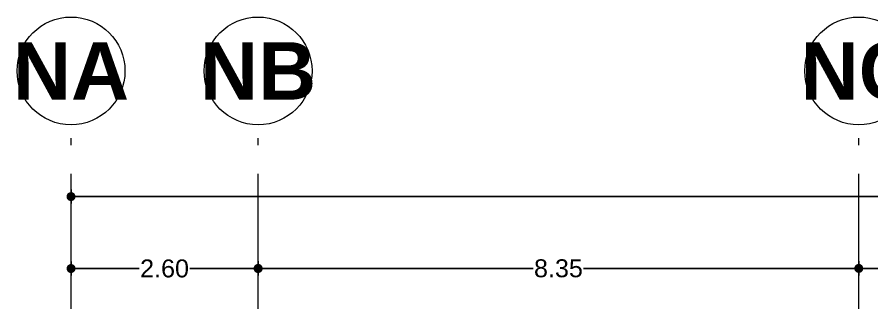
# Model space of a CAD drawing. Header units: metres. Extents: x -22 to 564, y 0 to 143.
# Drawn here: x 195.13 to 207.02, y 56.07 to 60.05 of the extents above; entities that cross this region are included whole.
import ezdxf
from ezdxf.enums import TextEntityAlignment as Align

# ---------------------------------------------------------------- set-up
doc = ezdxf.new("R2010")
doc.units = ezdxf.units.M
doc.linetypes.add('EJES630', pattern=[6.3, 5.5, -0.4, 0, -0.4])
for name, color, linetype in [('COTAS EJES', 8, 'Continuous'), ('EJES BOLAS', 11, 'Continuous'), ('EJES TEXTOS', 3, 'Continuous')]:
    doc.layers.add(name, color=color, linetype=linetype)
doc.layers.add('EJES', color=11, linetype='EJES630', lineweight=0)
doc.styles.add('COTAS', font='arial.ttf')
doc.styles.add('EJES', font='arialbd.ttf', dxfattribs={"height": 0.8})
doc.dimstyles.new('100 EJES', dxfattribs={"dimtxt": 0.25, "dimasz": 0.125, "dimexe": 0.1, "dimexo": 0.1, "dimgap": 0.025, "dimtad": 0, "dimtih": 1, "dimtoh": 1, "dimzin": 1, "dimdsep": 46, "dimtxsty": 'COTAS', "dimblk": 'DOT', "dimcen": 0.1, "dimclrd": 256, "dimclre": 256, "dimclrt": 7, "dimadec": 0, "dimazin": 1, "dimtfac": 1, "dimtofl": 0, "dimtmove": 2, "dimatfit": 3, "dimfxl": 1, "dimtolj": 1, "dimtzin": 1, "dimlwd": 25, "dimlwe": -1, "dimarcsym": 0})

# ---------------------------------------------------------------- blocks, each defined once
blk = doc.blocks.new('EJE')
at = {"linetype": 'Continuous', "lineweight": 5}
blk.add_circle((0, 0), 0.75, dxfattribs=at)
at = {"layer": 'EJES TEXTOS', "style": 'EJES'}
blk.add_attdef('EJE', text='', height=0.8, dxfattribs=at).set_placement((0, 0), align=Align.MIDDLE_CENTER)
blk = doc.blocks.new('_DOT')
at = {"color": 0, "linetype": 'ByBlock', "lineweight": -2}
blk.add_line((-0.5, 0), (-1, 0), dxfattribs=at)
at = {"color": 0, "linetype": 'ByBlock', "lineweight": -2, "const_width": 0.5}
blk.add_lwpolyline([(-0.25, 0, 1), (0.25, 0, 1)], format="xyb", close=True, dxfattribs=at)
blk = doc.blocks.new('*D67')
at = {"layer": 'COTAS EJES', "transparency": 16777216}
for p, q in [((206.834, 56.451), (206.834, 56.648)), ((215.184, 56.451), (215.184, 56.648))]:
    blk.add_line(p, q, dxfattribs=at)
at = {"layer": 'COTAS EJES', "lineweight": 25, "transparency": 16777216}
for p, q in [((206.959, 56.548), (210.658, 56.548)), ((215.059, 56.548), (211.359, 56.548))]:
    blk.add_line(p, q, dxfattribs=at)
at = {"layer": 'COTAS EJES', "lineweight": 25, "transparency": 16777216, "xscale": 0.125, "yscale": 0.125, "zscale": 0.125, "rotation": 180}
blk.add_blockref('_DOT', (206.834, 56.548), dxfattribs=at)
at = {"layer": 'COTAS EJES', "lineweight": 25, "transparency": 16777216, "xscale": 0.125, "yscale": 0.125, "zscale": 0.125}
blk.add_blockref('_DOT', (215.184, 56.548), dxfattribs=at)
at = {"layer": 'COTAS EJES', "color": 7, "transparency": 16777216, "insert": (211.009, 56.548), "char_height": 0.25, "attachment_point": 5, "style": 'COTAS'}
blk.add_mtext('\\A1;8.35', dxfattribs=at)
blk = doc.blocks.new('*D71')
at = {"layer": 'COTAS EJES', "transparency": 16777216}
for p, q in [((198.484, 56.451), (198.484, 56.648)), ((206.834, 56.451), (206.834, 56.648))]:
    blk.add_line(p, q, dxfattribs=at)
at = {"layer": 'COTAS EJES', "lineweight": 25, "transparency": 16777216}
for p, q in [((198.609, 56.548), (202.308, 56.548)), ((206.709, 56.548), (203.009, 56.548))]:
    blk.add_line(p, q, dxfattribs=at)
at = {"layer": 'COTAS EJES', "lineweight": 25, "transparency": 16777216, "xscale": 0.125, "yscale": 0.125, "zscale": 0.125, "rotation": 180}
blk.add_blockref('_DOT', (198.484, 56.548), dxfattribs=at)
at = {"layer": 'COTAS EJES', "lineweight": 25, "transparency": 16777216, "xscale": 0.125, "yscale": 0.125, "zscale": 0.125}
blk.add_blockref('_DOT', (206.834, 56.548), dxfattribs=at)
at = {"layer": 'COTAS EJES', "color": 7, "transparency": 16777216, "insert": (202.659, 56.548), "char_height": 0.25, "attachment_point": 5, "style": 'COTAS'}
blk.add_mtext('\\A1;8.35', dxfattribs=at)
blk = doc.blocks.new('*D61')
at = {"layer": 'COTAS EJES', "transparency": 16777216}
for p, q in [((195.883, 56.449), (195.883, 56.646)), ((198.484, 56.449), (198.484, 56.646))]:
    blk.add_line(p, q, dxfattribs=at)
at = {"layer": 'COTAS EJES', "lineweight": 25, "transparency": 16777216}
for p, q in [((196.008, 56.546), (196.832, 56.546)), ((198.359, 56.546), (197.535, 56.546))]:
    blk.add_line(p, q, dxfattribs=at)
at = {"layer": 'COTAS EJES', "lineweight": 25, "transparency": 16777216, "xscale": 0.125, "yscale": 0.125, "zscale": 0.125, "rotation": 180}
blk.add_blockref('_DOT', (195.883, 56.546), dxfattribs=at)
at = {"layer": 'COTAS EJES', "lineweight": 25, "transparency": 16777216, "xscale": 0.125, "yscale": 0.125, "zscale": 0.125}
blk.add_blockref('_DOT', (198.484, 56.546), dxfattribs=at)
at = {"layer": 'COTAS EJES', "color": 7, "transparency": 16777216, "insert": (197.183, 56.546), "char_height": 0.25, "attachment_point": 5, "style": 'COTAS'}
blk.add_mtext('\\A1;2.60', dxfattribs=at)
blk = doc.blocks.new('*D62')
at = {"layer": 'COTAS EJES', "transparency": 16777216}
for p, q in [((195.883, 57.451), (195.883, 57.648)), ((248.604, 57.417), (248.604, 57.648))]:
    blk.add_line(p, q, dxfattribs=at)
at = {"layer": 'COTAS EJES', "lineweight": 25, "transparency": 16777216}
for p, q in [((196.008, 57.548), (221.798, 57.548)), ((248.479, 57.548), (222.689, 57.548))]:
    blk.add_line(p, q, dxfattribs=at)
at = {"layer": 'COTAS EJES', "lineweight": 25, "transparency": 16777216, "xscale": 0.125, "yscale": 0.125, "zscale": 0.125, "rotation": 180}
blk.add_blockref('_DOT', (195.883, 57.548), dxfattribs=at)
at = {"layer": 'COTAS EJES', "lineweight": 25, "transparency": 16777216, "xscale": 0.125, "yscale": 0.125, "zscale": 0.125}
blk.add_blockref('_DOT', (248.604, 57.548), dxfattribs=at)
at = {"layer": 'COTAS EJES', "color": 7, "transparency": 16777216, "insert": (222.244, 57.548), "char_height": 0.25, "attachment_point": 5, "style": 'COTAS'}
blk.add_mtext('\\A1;52.72', dxfattribs=at)

msp = doc.modelspace()

# ---------------------------------------------------------------- linework, layer by layer
at = {"layer": 'EJES'}
for p, q in [((195.883, 33.163), (195.883, 58.548)), ((198.484, 33.163), (198.484, 58.548)), ((206.834, 33.163), (206.834, 58.548))]:
    msp.add_line(p, q, dxfattribs=at)

# ---------------------------------------------------------------- block references
at = {"layer": 'EJES BOLAS'}
for p, values in [((195.883, 59.298, 0), {'EJE': 'NA'}), ((198.484, 59.298, 0), {'EJE': 'NB'}), ((206.833, 59.298, 0), {'EJE': 'NC'})]:
    msp.add_blockref('EJE', p, dxfattribs=at).add_auto_attribs(values)

# ---------------------------------------------------------------- dimensions: what is measured, and where the dimension line sits
at = {"layer": 'COTAS EJES'}
for base, p1, p2, picture, middle in [((248.604, 57.548, -0.001), (195.883, 57.351, 0), (248.604, 57.317, 0), '*D62', (222.244, 57.548, -0.001)), ((198.484, 56.546, 0), (195.883, 56.349, 0), (198.484, 56.349, 0), '*D61', (197.183, 56.546, 0)), ((206.834, 56.548, 0), (198.484, 56.351, 0), (206.834, 56.351, 0), '*D71', (202.659, 56.548, 0)), ((215.184, 56.548, 0), (206.834, 56.351, 0), (215.184, 56.351, 0), '*D67', (211.009, 56.548, 0))]:
    dim = msp.add_linear_dim(base=base, p1=p1, p2=p2, dimstyle='100 EJES', dxfattribs=at)
    dim.commit()
    dim.dimension.update_dxf_attribs({"geometry": picture, "text_midpoint": middle})

doc.saveas('drawing.dxf')
